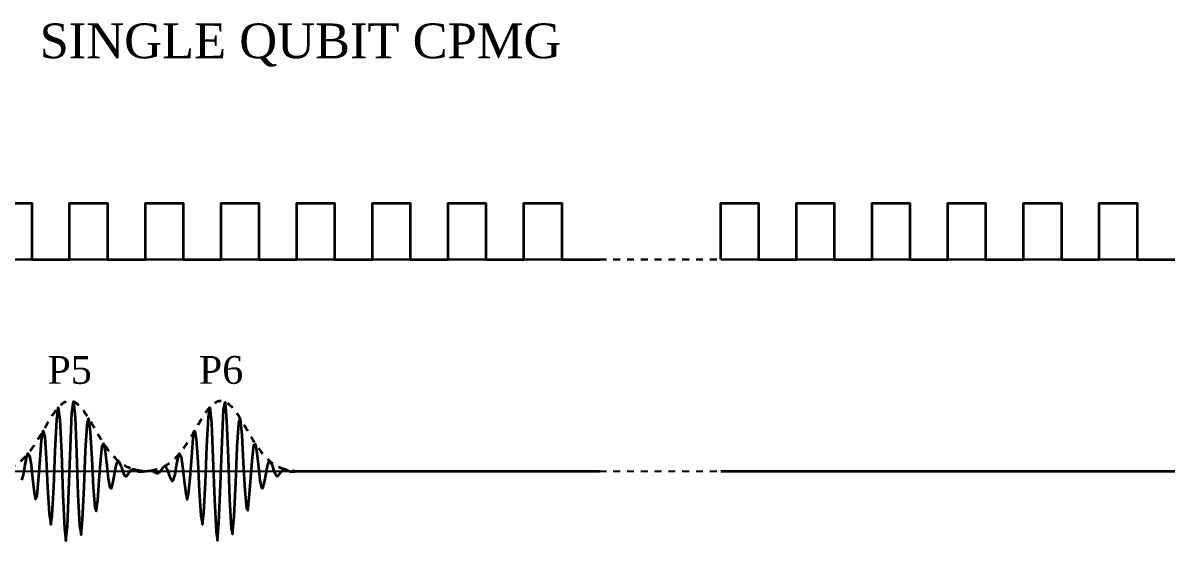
# Model space of a CAD drawing. Header units: metres. Extents: x -18 to 186, y -10 to 114.
# Drawn here: x 65.2 to 182.2, y 61.4 to 114 of the extents above; entities that cross this region are included whole.
import ezdxf
from ezdxf.enums import TextEntityAlignment as Align

# ---------------------------------------------------------------- set-up
doc = ezdxf.new("R2010")
doc.units = ezdxf.units.M
doc.linetypes.add('JIS_02_0.7', pattern=[1.4, 0.7, -0.7])
doc.layers.add('BASE', color=8, linetype='Continuous', lineweight=25)
doc.layers.add('WAVE', color=7, linetype='Continuous', lineweight=35)
doc.layers.add('TEXT', color=7, linetype='Continuous')
doc.styles.add('TNR', font='Times New Roman.ttf')

msp = doc.modelspace()

# ---------------------------------------------------------------- linework, layer by layer
at = {"layer": 'BASE', "lineweight": 30, "flags": 128}
for points in [[(0.77, 89.96), (123.8, 89.96)], [(136.11, 89.96), (182.25, 89.96)]]:
    msp.add_lwpolyline(points, dxfattribs=at)
at = {"layer": 'BASE', "linetype": 'JIS_02_0.7', "lineweight": 30, "flags": 128}
msp.add_lwpolyline([(123.8, 89.96), (136.11, 89.96)], dxfattribs=at)
at = {"layer": 'BASE', "lineweight": 25, "flags": 128}
for points in [[(0.77, 68.46), (123.8, 68.46)], [(136.11, 68.46), (182.25, 68.46)]]:
    msp.add_lwpolyline(points, dxfattribs=at)
at = {"layer": 'BASE', "linetype": 'JIS_02_0.7', "lineweight": 25, "flags": 128}
msp.add_lwpolyline([(123.8, 68.46), (136.11, 68.46)], dxfattribs=at)
at = {"layer": 'WAVE', "lineweight": 35, "flags": 128}
for points in [[(62.29, 95.7), (66.13, 95.7), (66.13, 89.96), (69.98, 89.96), (69.98, 95.7), (73.82, 95.7), (73.82, 89.96), (77.67, 89.96), (77.67, 95.7), (81.51, 95.7), (81.51, 89.96), (85.36, 89.96), (85.36, 95.7), (89.2, 95.7), (89.2, 89.96), (93.05, 89.96), (93.05, 95.7), (96.89, 95.7), (96.89, 89.96), (100.74, 89.96), (100.74, 95.7), (104.58, 95.7), (104.58, 89.96), (108.43, 89.96), (108.43, 95.7), (112.27, 95.7), (112.27, 89.96), (116.11, 89.96), (116.11, 95.7), (119.96, 95.7), (119.96, 89.96), (123.8, 89.96)], [(136.11, 89.96), (136.11, 95.7), (139.95, 95.7), (139.95, 89.96), (143.8, 89.96), (143.8, 95.7), (147.64, 95.7), (147.64, 89.96), (151.49, 89.96), (151.49, 95.7), (155.33, 95.7), (155.33, 89.96), (159.18, 89.96), (159.18, 95.7), (163.02, 95.7), (163.02, 89.96), (166.87, 89.96), (166.87, 95.7), (170.71, 95.7), (170.71, 89.96), (174.56, 89.96), (174.56, 95.7), (178.4, 95.7), (178.4, 89.96), (182.25, 89.96)], [(65.14, 67.55), (65.29, 68.08), (65.44, 68.92), (65.6, 69.77), (65.75, 70.24), (65.91, 70.03), (66.06, 69.09), (66.21, 67.67), (66.37, 66.31), (66.52, 65.62), (66.68, 66), (66.83, 67.5), (66.98, 69.65), (67.14, 71.62), (67.29, 72.56), (67.45, 71.92), (67.6, 69.77), (67.75, 66.81), (67.91, 64.2), (68.06, 63.06), (68.22, 63.99), (68.37, 66.82), (68.52, 70.52), (68.68, 73.67), (68.83, 74.93), (68.99, 73.7), (69.14, 70.33), (69.29, 66.09), (69.45, 62.63), (69.6, 61.37), (69.76, 62.84), (69.91, 66.51), (70.06, 70.94), (70.22, 74.4), (70.37, 75.53), (70.53, 73.94), (70.68, 70.31), (70.83, 66.08), (70.99, 62.93), (71.14, 62.01), (71.3, 63.56), (71.45, 66.85), (71.6, 70.53), (71.76, 73.15), (71.91, 73.82), (72.06, 72.44), (72.22, 69.72), (72.37, 66.81), (72.53, 64.82), (72.68, 64.39), (72.83, 65.5), (72.99, 67.54), (73.14, 69.65), (73.3, 71.02), (73.45, 71.26), (73.6, 70.45), (73.76, 69.05), (73.91, 67.67), (74.07, 66.81), (74.22, 66.7), (74.37, 67.24), (74.53, 68.1), (74.68, 68.92), (74.84, 69.4), (74.99, 69.44), (75.14, 69.12), (75.3, 68.64), (75.45, 68.21), (75.61, 67.97), (75.76, 67.97), (75.91, 68.14), (76.07, 68.37), (76.22, 68.57), (76.38, 68.66), (76.53, 68.65), (76.68, 68.58), (76.84, 68.49), (76.99, 68.42), (77.15, 68.4), (77.3, 68.42), (77.45, 68.44), (77.61, 68.46), (77.76, 68.46), (77.92, 68.48), (78.07, 68.5), (78.22, 68.51), (78.38, 68.48), (78.53, 68.41), (78.69, 68.32), (78.84, 68.25), (78.99, 68.27), (79.15, 68.39), (79.3, 68.6), (79.46, 68.83), (79.61, 68.96), (79.76, 68.9), (79.92, 68.61), (80.07, 68.15), (80.23, 67.68), (80.38, 67.44), (80.53, 67.59), (80.69, 68.17), (80.84, 69.04), (81, 69.86), (81.15, 70.25), (81.3, 69.95), (81.46, 68.93), (81.61, 67.49), (81.77, 66.18), (81.92, 65.6), (82.07, 66.14), (82.23, 67.75), (82.38, 69.92), (82.54, 71.81), (82.69, 72.57), (82.84, 71.73), (83, 69.42), (83.15, 66.44), (83.31, 63.96), (83.46, 63.06), (83.61, 64.26), (83.77, 67.26), (83.92, 70.98), (84.08, 73.95), (84.23, 74.92), (84.38, 73.37), (84.54, 69.81), (84.69, 65.58), (84.85, 62.34), (85, 61.41), (85.15, 63.2), (85.31, 67.06), (85.46, 71.46), (85.62, 74.68), (85.77, 75.48), (85.92, 73.58), (86.08, 69.78), (86.23, 65.6), (86.39, 62.68), (86.54, 62.07), (86.69, 63.9), (86.85, 67.32), (87, 70.94), (87.16, 73.35), (87.31, 73.75), (87.46, 72.16), (87.62, 69.34), (87.77, 66.49), (87.93, 64.67), (88.08, 64.45), (88.23, 65.72), (88.39, 67.82), (88.54, 69.87), (88.7, 71.12), (88.85, 71.21), (89, 70.3), (89.16, 68.87), (89.31, 67.53), (89.47, 66.76), (89.62, 66.74), (89.77, 67.33), (89.93, 68.22), (90.08, 69), (90.24, 69.43), (90.39, 69.42), (90.54, 69.07), (90.7, 68.58), (90.85, 68.17), (91.01, 67.96), (91.16, 67.98), (91.31, 68.17), (91.47, 68.4), (91.62, 68.58), (91.78, 68.66), (91.93, 68.64), (92.08, 68.56), (92.24, 68.48), (92.39, 68.42), (92.55, 68.4), (92.7, 68.42), (92.85, 68.44), (93.01, 68.46), (93.16, 68.46), (93.32, 68.46), (93.47, 68.46), (93.62, 68.46), (93.78, 68.46), (93.93, 68.46), (94.09, 68.46), (94.24, 68.46), (94.39, 68.46), (94.55, 68.46), (94.7, 68.46), (94.86, 68.46), (95.01, 68.46), (95.16, 68.46), (95.32, 68.46), (95.47, 68.46), (95.62, 68.46), (95.78, 68.46), (95.93, 68.46), (96.09, 68.46), (96.24, 68.46), (96.39, 68.46), (96.55, 68.46), (96.7, 68.46), (96.86, 68.46), (97.01, 68.46), (97.16, 68.46), (97.32, 68.46), (97.47, 68.46), (97.63, 68.46), (97.78, 68.46), (97.93, 68.46), (98.09, 68.46), (98.24, 68.46), (98.4, 68.46), (98.55, 68.46), (98.7, 68.46), (98.86, 68.46), (99.01, 68.46), (99.17, 68.46), (99.32, 68.46), (99.47, 68.46), (99.63, 68.46), (99.78, 68.46), (99.94, 68.46), (100.09, 68.46), (100.24, 68.46), (100.4, 68.46), (100.55, 68.46), (100.71, 68.46), (100.86, 68.46), (101.01, 68.46), (101.17, 68.46), (101.32, 68.46), (101.48, 68.46), (101.63, 68.46), (101.78, 68.46), (101.94, 68.46), (102.09, 68.46), (102.25, 68.46), (102.4, 68.46), (102.55, 68.46), (102.71, 68.46), (102.86, 68.46), (103.02, 68.46), (103.17, 68.46), (103.32, 68.46), (103.48, 68.46), (103.63, 68.46), (103.79, 68.46), (103.94, 68.46), (104.09, 68.46), (104.25, 68.46), (104.4, 68.46), (104.56, 68.46), (104.71, 68.46), (104.86, 68.46), (105.02, 68.46), (105.17, 68.46), (105.33, 68.46), (105.48, 68.46), (105.63, 68.46), (105.79, 68.46), (105.94, 68.46), (106.1, 68.46), (106.25, 68.46), (106.4, 68.46), (106.56, 68.46), (106.71, 68.46), (106.87, 68.46), (107.02, 68.46), (107.17, 68.46), (107.33, 68.46), (107.48, 68.46), (107.64, 68.46), (107.79, 68.46), (107.94, 68.46), (108.1, 68.46), (108.25, 68.46), (108.41, 68.46), (108.56, 68.46), (108.71, 68.46), (108.87, 68.46), (109.02, 68.46), (109.18, 68.46), (109.33, 68.46), (109.48, 68.46), (109.64, 68.46), (109.79, 68.46), (109.95, 68.46), (110.1, 68.46), (110.25, 68.46), (110.41, 68.46), (110.56, 68.46), (110.72, 68.46), (110.87, 68.46), (111.02, 68.46), (111.18, 68.46), (111.33, 68.46), (111.49, 68.46), (111.64, 68.46), (111.79, 68.46), (111.95, 68.46), (112.1, 68.46), (112.26, 68.46), (112.41, 68.46), (112.56, 68.46), (112.72, 68.46), (112.87, 68.46), (113.03, 68.46), (113.18, 68.46), (113.33, 68.46), (113.49, 68.46), (113.64, 68.46), (113.8, 68.46), (113.95, 68.46), (114.1, 68.46), (114.26, 68.46), (114.41, 68.46), (114.57, 68.46), (114.72, 68.46), (114.87, 68.46), (115.03, 68.46), (115.18, 68.46), (115.34, 68.46), (115.49, 68.46), (115.64, 68.46), (115.8, 68.46), (115.95, 68.46), (116.11, 68.46), (116.26, 68.46), (116.41, 68.46), (116.57, 68.46), (116.72, 68.46), (116.88, 68.46), (117.03, 68.46), (117.18, 68.46), (117.34, 68.46), (117.49, 68.46), (117.65, 68.46), (117.8, 68.46), (117.95, 68.46), (118.11, 68.46), (118.26, 68.46), (118.42, 68.46), (118.57, 68.46), (118.72, 68.46), (118.88, 68.46), (119.03, 68.46), (119.19, 68.46), (119.34, 68.46), (119.49, 68.46), (119.65, 68.46), (119.8, 68.46), (119.95, 68.46), (120.11, 68.46), (120.26, 68.46), (120.42, 68.46), (120.57, 68.46), (120.72, 68.46), (120.88, 68.46), (121.03, 68.46), (121.19, 68.46), (121.34, 68.46), (121.49, 68.46), (121.65, 68.46), (121.8, 68.46), (121.96, 68.46), (122.11, 68.46), (122.26, 68.46), (122.42, 68.46), (122.57, 68.46), (122.73, 68.46), (122.88, 68.46), (123.03, 68.46), (123.19, 68.46), (123.34, 68.46), (123.5, 68.46), (123.65, 68.46), (123.8, 68.46)], [(136.11, 68.46), (136.17, 68.46), (136.22, 68.46), (136.28, 68.46), (136.34, 68.46), (136.4, 68.46), (136.45, 68.46), (136.51, 68.46), (136.57, 68.46), (136.63, 68.46), (136.69, 68.46), (136.74, 68.46), (136.8, 68.46), (136.86, 68.46), (136.92, 68.46), (136.97, 68.46), (137.03, 68.46), (137.09, 68.46), (137.15, 68.46), (137.21, 68.46), (137.26, 68.46), (137.32, 68.46), (137.38, 68.46), (137.44, 68.46), (137.49, 68.46), (137.55, 68.46), (137.61, 68.46), (137.67, 68.46), (137.73, 68.46), (137.78, 68.46), (137.84, 68.46), (137.9, 68.46), (137.96, 68.46), (138.01, 68.46), (138.07, 68.46), (138.13, 68.46), (138.19, 68.46), (138.24, 68.46), (138.3, 68.46), (138.36, 68.46), (138.42, 68.46), (138.48, 68.46), (138.53, 68.46), (138.59, 68.46), (138.65, 68.46), (138.71, 68.46), (138.76, 68.46), (138.82, 68.46), (138.88, 68.46), (138.94, 68.46), (139, 68.46), (139.05, 68.46), (139.11, 68.46), (139.17, 68.46), (139.23, 68.46), (139.28, 68.46), (139.34, 68.46), (139.4, 68.46), (139.46, 68.46), (139.52, 68.46), (139.57, 68.46), (139.63, 68.46), (139.69, 68.46), (139.75, 68.46), (139.8, 68.46), (139.86, 68.46), (139.92, 68.46), (139.98, 68.46), (140.03, 68.46), (140.09, 68.46), (140.15, 68.46), (140.21, 68.46), (140.27, 68.46), (140.32, 68.46), (140.38, 68.46), (140.44, 68.46), (140.5, 68.46), (140.55, 68.46), (140.61, 68.46), (140.67, 68.46), (140.73, 68.46), (140.79, 68.46), (140.84, 68.46), (140.9, 68.46), (140.96, 68.46), (141.02, 68.46), (141.07, 68.46), (141.13, 68.46), (141.19, 68.46), (141.25, 68.46), (141.31, 68.46), (141.36, 68.46), (141.42, 68.46), (141.48, 68.46), (141.54, 68.46), (141.59, 68.46), (141.65, 68.46), (141.71, 68.46), (141.77, 68.46), (141.82, 68.46), (141.88, 68.46), (141.94, 68.46), (142, 68.46), (142.06, 68.46), (142.11, 68.46), (142.17, 68.46), (142.23, 68.46), (142.29, 68.46), (142.34, 68.46), (142.4, 68.46), (142.46, 68.46), (142.52, 68.46), (142.58, 68.46), (142.63, 68.46), (142.69, 68.46), (142.75, 68.46), (142.81, 68.46), (142.86, 68.46), (142.92, 68.46), (142.98, 68.46), (143.04, 68.46), (143.1, 68.46), (143.15, 68.46), (143.21, 68.46), (143.27, 68.46), (143.33, 68.46), (143.38, 68.46), (143.44, 68.46), (143.5, 68.46), (143.56, 68.46), (143.62, 68.46), (143.67, 68.46), (143.73, 68.46), (143.79, 68.46), (143.85, 68.46), (143.9, 68.46), (143.96, 68.46), (144.02, 68.46), (144.08, 68.46), (144.13, 68.46), (144.19, 68.46), (144.25, 68.46), (144.31, 68.46), (144.37, 68.46), (144.42, 68.46), (144.48, 68.46), (144.54, 68.46), (144.6, 68.46), (144.65, 68.46), (144.71, 68.46), (144.77, 68.46), (144.83, 68.46), (144.89, 68.46), (144.94, 68.46), (145, 68.46), (145.06, 68.46), (145.12, 68.46), (145.17, 68.46), (145.23, 68.46), (145.29, 68.46), (145.35, 68.46), (145.41, 68.46), (145.46, 68.46), (145.52, 68.46), (145.58, 68.46), (145.64, 68.46), (145.69, 68.46), (145.75, 68.46), (145.81, 68.46), (145.87, 68.46), (145.92, 68.46), (145.98, 68.46), (146.04, 68.46), (146.1, 68.46), (146.16, 68.46), (146.21, 68.46), (146.27, 68.46), (146.33, 68.46), (146.39, 68.46), (146.44, 68.46), (146.5, 68.46), (146.56, 68.46), (146.62, 68.46), (146.68, 68.46), (146.73, 68.46), (146.79, 68.46), (146.85, 68.46), (146.91, 68.46), (146.96, 68.46), (147.02, 68.46), (147.08, 68.46), (147.14, 68.46), (147.2, 68.46), (147.25, 68.46), (147.31, 68.46), (147.37, 68.46), (147.43, 68.46), (147.48, 68.46), (147.54, 68.46), (147.6, 68.46), (147.66, 68.46), (147.71, 68.46), (147.77, 68.46), (147.83, 68.46), (147.89, 68.46), (147.95, 68.46), (148, 68.46), (148.06, 68.46), (148.12, 68.46), (148.18, 68.46), (148.23, 68.46), (148.29, 68.46), (148.35, 68.46), (148.41, 68.46), (148.47, 68.46), (148.52, 68.46), (148.58, 68.46), (148.64, 68.46), (148.7, 68.46), (148.75, 68.46), (148.81, 68.46), (148.87, 68.46), (148.93, 68.46), (148.99, 68.46), (149.04, 68.46), (149.1, 68.46), (149.16, 68.46), (149.22, 68.46), (149.27, 68.46), (149.33, 68.46), (149.39, 68.46), (149.45, 68.46), (149.51, 68.46), (149.56, 68.46), (149.62, 68.46), (149.68, 68.46), (149.74, 68.46), (149.79, 68.46), (149.85, 68.46), (149.91, 68.46), (149.97, 68.46), (150.02, 68.46), (150.08, 68.46), (150.14, 68.46), (150.2, 68.46), (150.26, 68.46), (150.31, 68.46), (150.37, 68.46), (150.43, 68.46), (150.49, 68.46), (150.54, 68.46), (150.6, 68.46), (150.66, 68.46), (150.72, 68.46), (150.78, 68.46), (150.83, 68.46), (150.89, 68.46), (150.95, 68.46), (151.01, 68.46), (151.06, 68.46), (151.12, 68.46), (151.18, 68.46), (151.24, 68.46), (151.3, 68.46), (151.35, 68.46), (151.41, 68.46), (151.47, 68.46), (151.53, 68.46), (151.58, 68.46), (151.64, 68.46), (151.7, 68.46), (151.76, 68.46), (151.81, 68.46), (151.87, 68.46), (151.93, 68.46), (151.99, 68.46), (152.05, 68.46), (152.1, 68.46), (152.16, 68.46), (152.22, 68.46), (152.28, 68.46), (152.33, 68.46), (152.39, 68.46), (152.45, 68.46), (152.51, 68.46), (152.57, 68.46), (152.62, 68.46), (152.68, 68.46), (152.74, 68.46), (152.8, 68.46), (152.85, 68.46), (152.91, 68.46), (152.97, 68.46), (153.03, 68.46), (153.09, 68.46), (153.14, 68.46), (153.2, 68.46), (153.26, 68.46), (153.32, 68.46), (153.37, 68.46), (153.43, 68.46), (153.49, 68.46), (153.55, 68.46), (153.6, 68.46), (153.66, 68.46), (153.72, 68.46), (153.78, 68.46), (153.84, 68.46), (153.89, 68.46), (153.95, 68.46), (154.01, 68.46), (154.07, 68.46), (154.12, 68.46), (154.18, 68.46), (154.24, 68.46), (154.3, 68.46), (154.36, 68.46), (154.41, 68.46), (154.47, 68.46), (154.53, 68.46), (154.59, 68.46), (154.64, 68.46), (154.7, 68.46), (154.76, 68.46), (154.82, 68.46), (154.88, 68.46), (154.93, 68.46), (154.99, 68.46), (155.05, 68.46), (155.11, 68.46), (155.16, 68.46), (155.22, 68.46), (155.28, 68.46), (155.34, 68.46), (155.4, 68.46), (155.45, 68.46), (155.51, 68.46), (155.57, 68.46), (155.63, 68.46), (155.68, 68.46), (155.74, 68.46), (155.8, 68.46), (155.86, 68.46), (155.91, 68.46), (155.97, 68.46), (156.03, 68.46), (156.09, 68.46), (156.15, 68.46), (156.2, 68.46), (156.26, 68.46), (156.32, 68.46), (156.38, 68.46), (156.43, 68.46), (156.49, 68.46), (156.55, 68.46), (156.61, 68.46), (156.67, 68.46), (156.72, 68.46), (156.78, 68.46), (156.84, 68.46), (156.9, 68.46), (156.95, 68.46), (157.01, 68.46), (157.07, 68.46), (157.13, 68.46), (157.19, 68.46), (157.24, 68.46), (157.3, 68.46), (157.36, 68.46), (157.42, 68.46), (157.47, 68.46), (157.53, 68.46), (157.59, 68.46), (157.65, 68.46), (157.7, 68.46), (157.76, 68.46), (157.82, 68.46), (157.88, 68.46), (157.94, 68.46), (157.99, 68.46), (158.05, 68.46), (158.11, 68.46), (158.17, 68.46), (158.22, 68.46), (158.28, 68.46), (158.34, 68.46), (158.4, 68.46), (158.46, 68.46), (158.51, 68.46), (158.57, 68.46), (158.63, 68.46), (158.69, 68.46), (158.74, 68.46), (158.8, 68.46), (158.86, 68.46), (158.92, 68.46), (158.98, 68.46), (159.03, 68.46), (159.09, 68.46), (159.15, 68.46), (159.21, 68.46), (159.26, 68.46), (159.32, 68.46), (159.38, 68.46), (159.44, 68.46), (159.49, 68.46), (159.55, 68.46), (159.61, 68.46), (159.67, 68.46), (159.73, 68.46), (159.78, 68.46), (159.84, 68.46), (159.9, 68.46), (159.96, 68.46), (160.01, 68.46), (160.07, 68.46), (160.13, 68.46), (160.19, 68.46), (160.25, 68.46), (160.3, 68.46), (160.36, 68.46), (160.42, 68.46), (160.48, 68.46), (160.53, 68.46), (160.59, 68.46), (160.65, 68.46), (160.71, 68.46), (160.77, 68.46), (160.82, 68.46), (160.88, 68.46), (160.94, 68.46), (161, 68.46), (161.05, 68.46), (161.11, 68.46), (161.17, 68.46), (161.23, 68.46), (161.29, 68.46), (161.34, 68.46), (161.4, 68.46), (161.46, 68.46), (161.52, 68.46), (161.57, 68.46), (161.63, 68.46), (161.69, 68.46), (161.75, 68.46), (161.8, 68.46), (161.86, 68.46), (161.92, 68.46), (161.98, 68.46), (162.04, 68.46), (162.09, 68.46), (162.15, 68.46), (162.21, 68.46), (162.27, 68.46), (162.32, 68.46), (162.38, 68.46), (162.44, 68.46), (162.5, 68.46), (162.56, 68.46), (162.61, 68.46), (162.67, 68.46), (162.73, 68.46), (162.79, 68.46), (162.84, 68.46), (162.9, 68.46), (162.96, 68.46), (163.02, 68.46), (163.08, 68.46), (163.13, 68.46), (163.19, 68.46), (163.25, 68.46), (163.31, 68.46), (163.36, 68.46), (163.42, 68.46), (163.48, 68.46), (163.54, 68.46), (163.59, 68.46), (163.65, 68.46), (163.71, 68.46), (163.77, 68.46), (163.83, 68.46), (163.88, 68.46), (163.94, 68.46), (164, 68.46), (164.06, 68.46), (164.11, 68.46), (164.17, 68.46), (164.23, 68.46), (164.29, 68.46), (164.35, 68.46), (164.4, 68.46), (164.46, 68.46), (164.52, 68.46), (164.58, 68.46), (164.63, 68.46), (164.69, 68.46), (164.75, 68.46), (164.81, 68.46), (164.87, 68.46), (164.92, 68.46), (164.98, 68.46), (165.04, 68.46), (165.1, 68.46), (165.15, 68.46), (165.21, 68.46), (165.27, 68.46), (165.33, 68.46), (165.38, 68.46), (165.44, 68.46), (165.5, 68.46), (165.56, 68.46), (165.62, 68.46), (165.67, 68.46), (165.73, 68.46), (165.79, 68.46), (165.85, 68.46), (165.9, 68.46), (165.96, 68.46), (166.02, 68.46), (166.08, 68.46), (166.14, 68.46), (166.19, 68.46), (166.25, 68.46), (166.31, 68.46), (166.37, 68.46), (166.42, 68.46), (166.48, 68.46), (166.54, 68.46), (166.6, 68.46), (166.66, 68.46), (166.71, 68.46), (166.77, 68.46), (166.83, 68.46), (166.89, 68.46), (166.94, 68.46), (167, 68.46), (167.06, 68.46), (167.12, 68.46), (167.18, 68.46), (167.23, 68.46), (167.29, 68.46), (167.35, 68.46), (167.41, 68.46), (167.46, 68.46), (167.52, 68.46), (167.58, 68.46), (167.64, 68.46), (167.69, 68.46), (167.75, 68.46), (167.81, 68.46), (167.87, 68.46), (167.93, 68.46), (167.98, 68.46), (168.04, 68.46), (168.1, 68.46), (168.16, 68.46), (168.21, 68.46), (168.27, 68.46), (168.33, 68.46), (168.39, 68.46), (168.45, 68.46), (168.5, 68.46), (168.56, 68.46), (168.62, 68.46), (168.68, 68.46), (168.73, 68.46), (168.79, 68.46), (168.85, 68.46), (168.91, 68.46), (168.97, 68.46), (169.02, 68.46), (169.08, 68.46), (169.14, 68.46), (169.2, 68.46), (169.25, 68.46), (169.31, 68.46), (169.37, 68.46), (169.43, 68.46), (169.48, 68.46), (169.54, 68.46), (169.6, 68.46), (169.66, 68.46), (169.72, 68.46), (169.77, 68.46), (169.83, 68.46), (169.89, 68.46), (169.95, 68.46), (170, 68.46), (170.06, 68.46), (170.12, 68.46), (170.18, 68.46), (170.24, 68.46), (170.29, 68.46), (170.35, 68.46), (170.41, 68.46), (170.47, 68.46), (170.52, 68.46), (170.58, 68.46), (170.64, 68.46), (170.7, 68.46), (170.76, 68.46), (170.81, 68.46), (170.87, 68.46), (170.93, 68.46), (170.99, 68.46), (171.04, 68.46), (171.1, 68.46), (171.16, 68.46), (171.22, 68.46), (171.27, 68.46), (171.33, 68.46), (171.39, 68.46), (171.45, 68.46), (171.51, 68.46), (171.56, 68.46), (171.62, 68.46), (171.68, 68.46), (171.74, 68.46), (171.79, 68.46), (171.85, 68.46), (171.91, 68.46), (171.97, 68.46), (172.03, 68.46), (172.08, 68.46), (172.14, 68.46), (172.2, 68.46), (172.26, 68.46), (172.31, 68.46), (172.37, 68.46), (172.43, 68.46), (172.49, 68.46), (172.55, 68.46), (172.6, 68.46), (172.66, 68.46), (172.72, 68.46), (172.78, 68.46), (172.83, 68.46), (172.89, 68.46), (172.95, 68.46), (173.01, 68.46), (173.07, 68.46), (173.12, 68.46), (173.18, 68.46), (173.24, 68.46), (173.3, 68.46), (173.35, 68.46), (173.41, 68.46), (173.47, 68.46), (173.53, 68.46), (173.58, 68.46), (173.64, 68.46), (173.7, 68.46), (173.76, 68.46), (173.82, 68.46), (173.87, 68.46), (173.93, 68.46), (173.99, 68.46), (174.05, 68.46), (174.1, 68.46), (174.16, 68.46), (174.22, 68.46), (174.28, 68.46), (174.34, 68.46), (174.39, 68.46), (174.45, 68.46), (174.51, 68.46), (174.57, 68.46), (174.62, 68.46), (174.68, 68.46), (174.74, 68.46), (174.8, 68.46), (174.86, 68.46), (174.91, 68.46), (174.97, 68.46), (175.03, 68.46), (175.09, 68.46), (175.14, 68.46), (175.2, 68.46), (175.26, 68.46), (175.32, 68.46), (175.37, 68.46), (175.43, 68.46), (175.49, 68.46), (175.55, 68.46), (175.61, 68.46), (175.66, 68.46), (175.72, 68.46), (175.78, 68.46), (175.84, 68.46), (175.89, 68.46), (175.95, 68.46), (176.01, 68.46), (176.07, 68.46), (176.13, 68.46), (176.18, 68.46), (176.24, 68.46), (176.3, 68.46), (176.36, 68.46), (176.41, 68.46), (176.47, 68.46), (176.53, 68.46), (176.59, 68.46), (176.65, 68.46), (176.7, 68.46), (176.76, 68.46), (176.82, 68.46), (176.88, 68.46), (176.93, 68.46), (176.99, 68.46), (177.05, 68.46), (177.11, 68.46), (177.16, 68.46), (177.22, 68.46), (177.28, 68.46), (177.34, 68.46), (177.4, 68.46), (177.45, 68.46), (177.51, 68.46), (177.57, 68.46), (177.63, 68.46), (177.68, 68.46), (177.74, 68.46), (177.8, 68.46), (177.86, 68.46), (177.92, 68.46), (177.97, 68.46), (178.03, 68.46), (178.09, 68.46), (178.15, 68.46), (178.2, 68.46), (178.26, 68.46), (178.32, 68.46), (178.38, 68.46), (178.44, 68.46), (178.49, 68.46), (178.55, 68.46), (178.61, 68.46), (178.67, 68.46), (178.72, 68.46), (178.78, 68.46), (178.84, 68.46), (178.9, 68.46), (178.96, 68.46), (179.01, 68.46), (179.07, 68.46), (179.13, 68.46), (179.19, 68.46), (179.24, 68.46), (179.3, 68.46), (179.36, 68.46), (179.42, 68.46), (179.47, 68.46), (179.53, 68.46), (179.59, 68.46), (179.65, 68.46), (179.71, 68.46), (179.76, 68.46), (179.82, 68.46), (179.88, 68.46), (179.94, 68.46), (179.99, 68.46), (180.05, 68.46), (180.11, 68.46), (180.17, 68.46), (180.23, 68.46), (180.28, 68.46), (180.34, 68.46), (180.4, 68.46), (180.46, 68.46), (180.51, 68.46), (180.57, 68.46), (180.63, 68.46), (180.69, 68.46), (180.75, 68.46), (180.8, 68.46), (180.86, 68.46), (180.92, 68.46), (180.98, 68.46), (181.03, 68.46), (181.09, 68.46), (181.15, 68.46), (181.21, 68.46), (181.26, 68.46), (181.32, 68.46), (181.38, 68.46), (181.44, 68.46), (181.5, 68.46), (181.55, 68.46), (181.61, 68.46), (181.67, 68.46), (181.73, 68.46), (181.78, 68.46), (181.84, 68.46), (181.9, 68.46), (181.96, 68.46), (182.02, 68.46), (182.07, 68.46), (182.13, 68.46), (182.19, 68.46), (182.25, 68.46)]]:
    msp.add_lwpolyline(points, dxfattribs=at)
at = {"layer": 'WAVE', "linetype": 'JIS_02_0.7', "lineweight": 35, "flags": 128}
msp.add_lwpolyline([(0.92, 68.47), (1.08, 68.49), (1.23, 68.51), (1.38, 68.54), (1.54, 68.57), (1.69, 68.6), (1.85, 68.64), (2, 68.68), (2.15, 68.73), (2.31, 68.78), (2.46, 68.85), (2.62, 68.92), (2.77, 68.99), (2.92, 69.08), (3.08, 69.18), (3.23, 69.28), (3.39, 69.4), (3.54, 69.53), (3.69, 69.66), (3.85, 69.81), (4, 69.98), (4.16, 70.15), (4.31, 70.33), (4.46, 70.53), (4.62, 70.74), (4.77, 70.95), (4.93, 71.18), (5.08, 71.42), (5.23, 71.66), (5.39, 71.91), (5.54, 72.17), (5.7, 72.43), (5.85, 72.7), (6, 72.96), (6.16, 73.22), (6.31, 73.48), (6.47, 73.74), (6.62, 73.98), (6.77, 74.22), (6.93, 74.44), (7.08, 74.65), (7.24, 74.85), (7.39, 75.02), (7.54, 75.18), (7.7, 75.31), (7.85, 75.42), (8.01, 75.51), (8.16, 75.58), (8.31, 75.61), (8.47, 75.62), (8.62, 75.61), (8.78, 75.57), (8.93, 75.5), (9.08, 75.41), (9.24, 75.3), (9.39, 75.16), (9.55, 75), (9.7, 74.82), (9.85, 74.63), (10.01, 74.41), (10.16, 74.19), (10.32, 73.95), (10.47, 73.7), (10.62, 73.45), (10.78, 73.19), (10.93, 72.93), (11.09, 72.66), (11.24, 72.4), (11.39, 72.14), (11.55, 71.88), (11.7, 71.63), (11.86, 71.39), (12.01, 71.15), (12.16, 70.93), (12.32, 70.71), (12.47, 70.5), (12.63, 70.31), (12.78, 70.13), (12.93, 69.95), (13.09, 69.8), (13.24, 69.65), (13.4, 69.51), (13.55, 69.38), (13.7, 69.27), (13.86, 69.16), (14.01, 69.07), (14.17, 68.98), (14.32, 68.91), (14.47, 68.84), (14.63, 68.78), (14.78, 68.72), (14.94, 68.67), (15.09, 68.63), (15.24, 68.59), (15.4, 68.56), (15.55, 68.53), (15.71, 68.51), (15.86, 68.49), (16.01, 68.47), (16.17, 68.46), (16.32, 68.47), (16.48, 68.49), (16.63, 68.52), (16.78, 68.54), (16.94, 68.57), (17.09, 68.6), (17.25, 68.64), (17.4, 68.69), (17.55, 68.73), (17.71, 68.79), (17.86, 68.85), (18.02, 68.93), (18.17, 69), (18.32, 69.09), (18.48, 69.19), (18.63, 69.3), (18.79, 69.41), (18.94, 69.54), (19.09, 69.68), (19.25, 69.83), (19.4, 70), (19.56, 70.17), (19.71, 70.36), (19.86, 70.55), (20.02, 70.76), (20.17, 70.98), (20.33, 71.21), (20.48, 71.45), (20.63, 71.69), (20.79, 71.95), (20.94, 72.2), (21.1, 72.47), (21.25, 72.73), (21.4, 72.99), (21.56, 73.25), (21.71, 73.51), (21.87, 73.77), (22.02, 74.01), (22.17, 74.25), (22.33, 74.47), (22.48, 74.68), (22.64, 74.87), (22.79, 75.04), (22.94, 75.2), (23.1, 75.33), (23.25, 75.44), (23.41, 75.52), (23.56, 75.58), (23.71, 75.62), (23.87, 75.62), (24.02, 75.61), (24.18, 75.56), (24.33, 75.49), (24.48, 75.4), (24.64, 75.28), (24.79, 75.14), (24.94, 74.98), (25.1, 74.8), (25.25, 74.6), (25.41, 74.39), (25.56, 74.16), (25.71, 73.92), (25.87, 73.67), (26.02, 73.42), (26.18, 73.16), (26.33, 72.89), (26.48, 72.63), (26.64, 72.37), (26.79, 72.11), (26.95, 71.85), (27.1, 71.6), (27.25, 71.36), (27.41, 71.12), (27.56, 70.9), (27.72, 70.68), (27.87, 70.48), (28.02, 70.29), (28.18, 70.1), (28.33, 69.93), (28.49, 69.78), (28.64, 69.63), (28.79, 69.49), (28.95, 69.37), (29.1, 69.26), (29.26, 69.15), (29.41, 69.06), (29.56, 68.97), (29.72, 68.9), (29.87, 68.83), (30.03, 68.77), (30.18, 68.72), (30.33, 68.67), (30.49, 68.63), (30.64, 68.59), (30.8, 68.56), (30.95, 68.53), (31.1, 68.51), (31.26, 68.49), (31.41, 68.47), (31.57, 68.46), (31.72, 68.48), (31.87, 68.5), (32.03, 68.52), (32.18, 68.54), (32.34, 68.57), (32.49, 68.61), (32.64, 68.65), (32.8, 68.69), (32.95, 68.74), (33.11, 68.8), (33.26, 68.86), (33.41, 68.93), (33.57, 69.02), (33.72, 69.1), (33.88, 69.2), (34.03, 69.31), (34.18, 69.43), (34.34, 69.56), (34.49, 69.7), (34.65, 69.85), (34.8, 70.02), (34.95, 70.19), (35.11, 70.38), (35.26, 70.58), (35.42, 70.79), (35.57, 71.01), (35.72, 71.24), (35.88, 71.48), (36.03, 71.72), (36.19, 71.98), (36.34, 72.24), (36.49, 72.5), (36.65, 72.76), (36.8, 73.03), (36.96, 73.29), (37.11, 73.55), (37.26, 73.8), (37.42, 74.04), (37.57, 74.27), (37.73, 74.5), (37.88, 74.7), (38.03, 74.89), (38.19, 75.06), (38.34, 75.21), (38.5, 75.34), (38.65, 75.45), (38.8, 75.53), (38.96, 75.59), (39.11, 75.62), (39.27, 75.62), (39.42, 75.6), (39.57, 75.56), (39.73, 75.48), (39.88, 75.39), (40.04, 75.26), (40.19, 75.12), (40.34, 74.96), (40.5, 74.78), (40.65, 74.57), (40.81, 74.36), (40.96, 74.13), (41.11, 73.89), (41.27, 73.64), (41.42, 73.38), (41.58, 73.12), (41.73, 72.86), (41.88, 72.6), (42.04, 72.33), (42.19, 72.07), (42.35, 71.82), (42.5, 71.57), (42.65, 71.33), (42.81, 71.09), (42.96, 70.87), (43.12, 70.66), (43.27, 70.45), (43.42, 70.26), (43.58, 70.08), (43.73, 69.91), (43.89, 69.76), (44.04, 69.61), (44.19, 69.48), (44.35, 69.35), (44.5, 69.24), (44.66, 69.14), (44.81, 69.05), (44.96, 68.96), (45.12, 68.89), (45.27, 68.82), (45.43, 68.76), (45.58, 68.71), (45.73, 68.66), (45.89, 68.62), (46.04, 68.59), (46.2, 68.55), (46.35, 68.53), (46.5, 68.5), (46.66, 68.48), (46.81, 68.47), (46.97, 68.46), (47.12, 68.48), (47.27, 68.5), (47.43, 68.52), (47.58, 68.55), (47.74, 68.58), (47.89, 68.61), (48.04, 68.65), (48.2, 68.7), (48.35, 68.75), (48.5, 68.81), (48.66, 68.87), (48.81, 68.94), (48.97, 69.03), (49.12, 69.12), (49.27, 69.22), (49.43, 69.33), (49.58, 69.45), (49.74, 69.58), (49.89, 69.72), (50.04, 69.87), (50.2, 70.04), (50.35, 70.22), (50.51, 70.41), (50.66, 70.61), (50.81, 70.82), (50.97, 71.04), (51.12, 71.27), (51.28, 71.51), (51.43, 71.76), (51.58, 72.01), (51.74, 72.27), (51.89, 72.53), (52.05, 72.79), (52.2, 73.06), (52.35, 73.32), (52.51, 73.58), (52.66, 73.83), (52.82, 74.07), (52.97, 74.3), (53.12, 74.52), (53.28, 74.73), (53.43, 74.91), (53.59, 75.08), (53.74, 75.23), (53.89, 75.36), (54.05, 75.46), (54.2, 75.54), (54.36, 75.59), (54.51, 75.62), (54.66, 75.62), (54.82, 75.6), (54.97, 75.55), (55.13, 75.47), (55.28, 75.37), (55.43, 75.25), (55.59, 75.1), (55.74, 74.94), (55.9, 74.75), (56.05, 74.55), (56.2, 74.33), (56.36, 74.1), (56.51, 73.86), (56.67, 73.61), (56.82, 73.35), (56.97, 73.09), (57.13, 72.83), (57.28, 72.56), (57.44, 72.3), (57.59, 72.04), (57.74, 71.79), (57.9, 71.54), (58.05, 71.3), (58.21, 71.07), (58.36, 70.84), (58.51, 70.63), (58.67, 70.43), (58.82, 70.24), (58.98, 70.06), (59.13, 69.89), (59.28, 69.74), (59.44, 69.59), (59.59, 69.46), (59.75, 69.34), (59.9, 69.23), (60.05, 69.13), (60.21, 69.04), (60.36, 68.95), (60.52, 68.88), (60.67, 68.81), (60.82, 68.76), (60.98, 68.7), (61.13, 68.66), (61.29, 68.62), (61.44, 68.58), (61.59, 68.55), (61.75, 68.52), (61.9, 68.5), (62.06, 68.48), (62.21, 68.46), (62.36, 68.46), (62.52, 68.48), (62.67, 68.5), (62.83, 68.52), (62.98, 68.55), (63.13, 68.58), (63.29, 68.62), (63.44, 68.66), (63.6, 68.7), (63.75, 68.76), (63.9, 68.81), (64.06, 68.88), (64.21, 68.95), (64.37, 69.04), (64.52, 69.13), (64.67, 69.23), (64.83, 69.34), (64.98, 69.46), (65.14, 69.59), (65.29, 69.74), (65.44, 69.89), (65.6, 70.06), (65.75, 70.24), (65.91, 70.43), (66.06, 70.63), (66.21, 70.84), (66.37, 71.07), (66.52, 71.3), (66.68, 71.54), (66.83, 71.79), (66.98, 72.04), (67.14, 72.3), (67.29, 72.56), (67.45, 72.83), (67.6, 73.09), (67.75, 73.35), (67.91, 73.61), (68.06, 73.86), (68.22, 74.1), (68.37, 74.33), (68.52, 74.55), (68.68, 74.75), (68.83, 74.94), (68.99, 75.1), (69.14, 75.25), (69.29, 75.37), (69.45, 75.47), (69.6, 75.55), (69.76, 75.6), (69.91, 75.62), (70.06, 75.62), (70.22, 75.59), (70.37, 75.54), (70.53, 75.46), (70.68, 75.36), (70.83, 75.23), (70.99, 75.08), (71.14, 74.91), (71.3, 74.73), (71.45, 74.52), (71.6, 74.3), (71.76, 74.07), (71.91, 73.83), (72.06, 73.58), (72.22, 73.32), (72.37, 73.06), (72.53, 72.79), (72.68, 72.53), (72.83, 72.27), (72.99, 72.01), (73.14, 71.76), (73.3, 71.51), (73.45, 71.27), (73.6, 71.04), (73.76, 70.82), (73.91, 70.61), (74.07, 70.41), (74.22, 70.22), (74.37, 70.04), (74.53, 69.87), (74.68, 69.72), (74.84, 69.58), (74.99, 69.45), (75.14, 69.33), (75.3, 69.22), (75.45, 69.12), (75.61, 69.03), (75.76, 68.94), (75.91, 68.87), (76.07, 68.81), (76.22, 68.75), (76.38, 68.7), (76.53, 68.65), (76.68, 68.61), (76.84, 68.58), (76.99, 68.55), (77.15, 68.52), (77.3, 68.5), (77.45, 68.48), (77.61, 68.46), (77.76, 68.47), (77.92, 68.48), (78.07, 68.5), (78.22, 68.53), (78.38, 68.55), (78.53, 68.59), (78.69, 68.62), (78.84, 68.66), (78.99, 68.71), (79.15, 68.76), (79.3, 68.82), (79.46, 68.89), (79.61, 68.96), (79.76, 69.05), (79.92, 69.14), (80.07, 69.24), (80.23, 69.35), (80.38, 69.48), (80.53, 69.61), (80.69, 69.76), (80.84, 69.91), (81, 70.08), (81.15, 70.26), (81.3, 70.45), (81.46, 70.66), (81.61, 70.87), (81.77, 71.09), (81.92, 71.33), (82.07, 71.57), (82.23, 71.82), (82.38, 72.07), (82.54, 72.33), (82.69, 72.6), (82.84, 72.86), (83, 73.12), (83.15, 73.38), (83.31, 73.64), (83.46, 73.89), (83.61, 74.13), (83.77, 74.36), (83.92, 74.57), (84.08, 74.78), (84.23, 74.96), (84.38, 75.12), (84.54, 75.26), (84.69, 75.39), (84.85, 75.48), (85, 75.56), (85.15, 75.6), (85.31, 75.62), (85.46, 75.62), (85.62, 75.59), (85.77, 75.53), (85.92, 75.45), (86.08, 75.34), (86.23, 75.21), (86.39, 75.06), (86.54, 74.89), (86.69, 74.7), (86.85, 74.5), (87, 74.27), (87.16, 74.04), (87.31, 73.8), (87.46, 73.55), (87.62, 73.29), (87.77, 73.03), (87.93, 72.76), (88.08, 72.5), (88.23, 72.24), (88.39, 71.98), (88.54, 71.72), (88.7, 71.48), (88.85, 71.24), (89, 71.01), (89.16, 70.79), (89.31, 70.58), (89.47, 70.38), (89.62, 70.19), (89.77, 70.02), (89.93, 69.85), (90.08, 69.7), (90.24, 69.56), (90.39, 69.43), (90.54, 69.31), (90.7, 69.2), (90.85, 69.1), (91.01, 69.02), (91.16, 68.93), (91.31, 68.86), (91.47, 68.8), (91.62, 68.74), (91.78, 68.69), (91.93, 68.65), (92.08, 68.61), (92.24, 68.57), (92.39, 68.54), (92.55, 68.52), (92.7, 68.5), (92.85, 68.48), (93.01, 68.46)], dxfattribs=at)

# ---------------------------------------------------------------- texts
at = {"layer": 'TEXT', "style": 'TNR'}
msp.add_text('SINGLE QUBIT CPMG', height=3.5278, dxfattribs=at).set_placement((93.43, 112.18), align=Align.MIDDLE_CENTER)
for s, p in [('P5', (69.98, 76.49)), ('P6', (85.36, 76.49))]:
    msp.add_text(s, height=2.822, dxfattribs=at).set_placement(p, align=Align.BOTTOM_CENTER)

doc.saveas('drawing.dxf')
